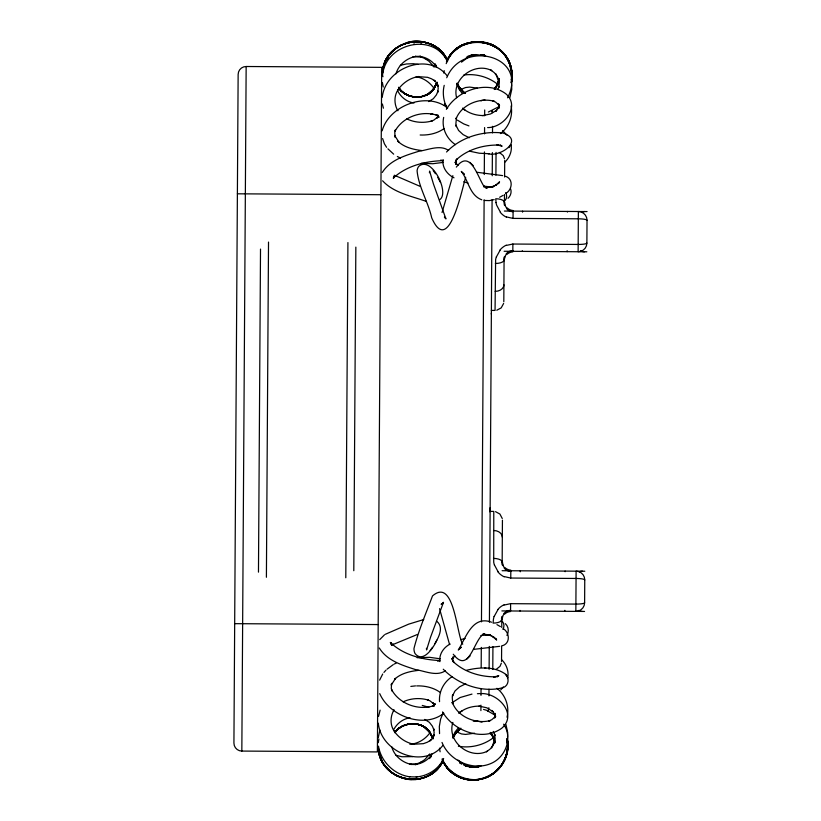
<?xml version="1.0" encoding="UTF-8"?>
<svg xmlns="http://www.w3.org/2000/svg" width="821" height="821" viewBox="0 0 821 821"><rect width="100%" height="100%" fill="white"/><g stroke="black" fill="none" stroke-linecap="round" stroke-linejoin="round"><path stroke-width="1.23" d="M491.369 314.156L491.348 313.212M241.836 751.071L246.156 66.501L381.703 67.353L377.383 751.923L241.836 751.071A7.964 7.964 0 0 1 233.923 743.067L238.141 74.413A7.964 7.964 0 0 1 246.156 66.501M258.471 572.145L260.514 249.091M266.404 577.266L268.518 242.072M345.795 577.768L347.919 242.575M353.8 570.718L355.842 247.121M480.901 710.617L480.932 705.157M480.993 695.366L481.034 689.209M481.178 667.299L481.301 647.4M481.465 621.846L484.123 199.811M484.205 187.455L484.216 186.09M484.287 174.524L484.431 151.916M484.544 133.874L484.585 127.563M484.657 115.812L484.698 109.952M488.957 695.89L488.998 689.178M489.121 669.289L489.265 646.425M489.419 622.215L492.087 199.708M492.241 175.756L492.384 152.614M492.508 132.879L492.549 126.331M492.785 669.464L492.928 646.691M494.396 565.043A22.578 20.012 34.2 0 1 493.708 562.2L493.78 511.421L490.034 511.401M496.346 256.819A22.578 20.012 -33.4 0 0 495.617 259.662L495.053 310.43L491.307 310.41M495.905 175.16L496.048 152.388M501.539 661.449L501.641 645.799M501.754 627.48L501.805 619.619A8.703 3.551 0.4 0 1 493.082 623.108L493.431 619.311A22.578 20.012 -33.4 0 1 494.078 616.468M502.431 520.186L502.165 561.995A8.703 3.551 0.4 0 0 493.493 558.393M503.807 301.779L504.073 259.97A8.703 3.551 0.4 0 1 495.35 263.469M504.484 194.485L504.443 202.346A8.703 3.551 0.4 0 0 495.761 198.744L496.058 202.551M504.597 177.028L504.699 160.516M510.559 610.968L510.611 603.671L575.901 604.092A8.703 1.406 0.4 0 0 584.614 602.737L584.757 579.924A8.703 8.703 0 0 0 576.106 571.159L575.849 611.388A8.703 8.703 0 0 0 584.614 602.737M584.757 579.924A8.703 1.406 0.4 0 0 576.065 578.456L510.765 578.046L510.816 570.749M512.827 251.329L512.879 244.032L578.169 244.442A8.703 1.406 0.4 0 0 586.882 243.088L587.025 220.274A8.703 8.703 0 0 0 578.374 211.51L578.128 251.739A8.703 8.703 0 0 0 586.882 243.088M587.025 220.274A8.703 1.406 0.4 0 0 578.333 218.807L513.043 218.396L513.084 211.1M520.021 611.029L520.032 610.424M520.268 571.785L520.278 570.811M522.289 251.38L522.3 250.774M522.546 212.136L522.546 211.161M564.869 611.317L564.869 610.342M565.115 571.703L565.115 571.088M567.137 251.667L567.137 250.692M567.383 212.054L567.393 211.449M490.147 507.655L489.737 511.781M511.668 80.992L511.709 78.693M507.542 737.258L507.706 732.609L505.941 724.512M511.688 81.105L511.791 78.631M511.699 81.289C517.805 43.698 463.578 25.903 447.106 60.538M511.411 82.695L511.709 78.919M443.124 159.561C441.79 167.34 447.291 174.534 454.013 177.818M511.462 82.069L512.017 76.558M507.029 751.677L507.686 745.642L507.265 739.352C514.562 777.22 460.16 796.514 442.96 761.252M394.172 176.915L394.347 175.756L393.782 177.911L394.655 176.412L393.238 178.126C406.364 165.832 425.452 161.111 443.053 160.649L440.651 160.228L441.493 160.485M507.522 678.587C509.246 671.752 506.639 664.476 501.61 659.673M382.463 72.7C384.187 38.792 434.258 29.525 447.732 60.857M452.874 722.418C446.532 741.702 470.012 760.195 487.51 751.123L486.443 751.779L489.973 749.193L492.918 745.714L494.847 741.763L494.416 743.097L495.186 738.879L494.57 734.333L495.084 735.585L493.205 731.408M382.463 72.084C383.458 60.282 391.453 50.05 401.808 44.734M382.617 71.458L383.653 65.865M378.255 742.687L378.912 739.105M443.74 73.028L444.192 70.616M429.434 172.708L429.599 171.096L433.457 183.996L445.926 218.909L444.387 217.113L445.68 218.027M499.055 79.288L497.598 84.337L494.55 89.181L498.029 83.249L499.127 79.268L498.142 83.167L494.591 89.191M511.319 82.572C513.946 70.996 509.03 58.825 500.8 50.635M499.158 78.754L497.434 84.891L494.386 89.479M511.257 82.931L511.729 80.448M382.617 72.597L383.725 67.014M507.019 717.215C509.677 706.696 505.531 694.884 496.89 688.316M443.668 117.382C441.39 127.789 446.634 138.882 455.419 144.64M378.245 737.884L379.866 729.982M382.648 70.627C385.86 38.402 434.75 30.408 447.548 60.569M382.268 97.258C385.326 68.112 428.069 51.241 447.158 75.83M382.637 71.037C385.295 38.423 435.017 30.141 447.424 60.662C435.13 31.013 386.547 37.776 382.832 69.764M434.176 706.132L434.678 703.997L433.981 705.608L432.215 706.378L435.366 703.884L433.981 705.608C418.648 710.976 399.18 703.987 391.545 689.486L392.007 690.984L391.268 688.388L391.638 683.37L391.186 685.104L395.568 678.382L394.49 679.336C400.935 673.312 409.936 671.311 418.453 670.367M494.56 739.937L491.656 747.972M378.532 716.394L380.123 710.144M506.875 742.923L507.429 740.747C510.087 758.204 497.136 776.666 479.526 779.386M444.212 85.353C442.262 93.071 443.658 101.373 447.045 108.495M456.928 775.794C475.964 786.775 503.201 774.921 506.721 752.806M498.901 80.345L497.895 83.978L494.806 89.15M499.127 79.144L497.7 84.214L494.889 88.904M382.719 74.27C386.157 43.072 433.755 31.968 447.445 61.667M395.968 73.849C398.462 64.818 406.857 57.952 415.99 56.392L415.282 56.403L420.578 56.341L419.767 56.351C426.52 57.357 433.19 61.185 436.403 67.363M382.145 130.806C388.969 105.529 426.982 91.234 447.671 108.003M452.853 175.653L442.047 212.526M509.903 97.514L511.76 89.438L511.668 84.789M503.632 303.442L501.19 307.896L496.797 310.215M501.354 663.163L500.01 666.324L496.079 669.474M498.901 80.499L497.68 84.214L494.324 89.427M436.762 82.972L433.396 89.356L429.783 93.04L430.317 92.691C420.742 99.967 405.297 97.822 398.585 87.673L398.637 87.765C403.604 94.959 413.025 98.274 421.491 96.693M504.227 760.246C507.204 753.616 508.681 745.981 507.029 738.808M465.702 177.264C462.172 187.835 448.851 257.168 431.702 217.801C428.162 201.833 418.577 187.085 417.089 170.758C417.325 169.075 417.807 167.289 419.079 166.078C431.897 155.795 450.103 193.335 439.594 199.729M496.428 256.84L500.194 250.056M494.16 616.479L497.926 609.695M436.885 82.757L431.928 91.1L429.024 93.645L429.537 93.276L422.415 96.447M506.937 635.423C509.112 631.667 508.661 626.618 505.336 623.673M384.054 64.808C386.732 56.126 393.372 49.014 401.469 45.052M437.059 82.603L433.478 89.581L433.94 89.079C426.202 99.043 409.535 99.69 400.905 90.567L401.274 91.018L398.883 87.888M437.141 82.244C435.181 87.929 431.004 92.845 425.606 95.554L426.13 95.287M446.193 63.648C457.81 30.89 510.159 37.725 511.699 72.936M504.607 257.024L506.495 253.997M502.339 616.663L504.227 613.646M437.049 82.367L433.539 89.048L427.074 94.815L427.618 94.487C418.146 99.69 404.774 96.806 398.688 87.785C403.48 94.969 412.932 98.192 421.265 96.745M379.62 680.137L382.709 674.02M443.227 712.741L440.6 719.155L439.327 726.503L439.553 733.615M384.382 64.89L385.665 61.893M453.007 736.519L455.08 731.973L458.149 728.165M436.803 83.239L433.457 89.335L431.158 91.921L428.644 93.943L429.147 93.553L422.517 96.57M453.284 737.094L453.028 737.658L456.671 731.973L459.421 729.294M502.544 763.674L502.801 763.12M505.243 757.865L505.49 757.321M497.731 89.417L499.189 86.308L498.655 87.549L499.332 83.013L498.614 78.785L499.024 80.119L497.146 76.148L494.242 72.628L490.742 70.001L491.8 70.678C474.949 61.647 451.488 78.683 456.62 97.72M507.573 97.791C529.206 55.571 462.644 38.874 446.727 77.759M453.315 737.186L455.203 733.563L453.069 737.71M393.649 710.709L394.07 709.857C390.232 716.148 389.934 724.389 393.885 730.711L393.536 730.197C398.185 737.515 405.851 742.943 414.461 744.349L413.805 744.237L423.379 743.662L427.402 742.205L431.056 739.947L429.855 740.901L432.493 738.141L434.135 734.733L433.662 736.314L434.145 732.527L433.539 728.566L434.032 730.085L432.369 726.175L429.404 722.357L424.734 719.422M436.628 83.691L432.975 89.735L427.936 94.292M452.864 737.987L454.824 734.19L453.151 737.432M453.469 736.806L455.101 733.707L454.752 734.21L459.698 728.945M442.488 761.436C437.152 771.545 426.356 779.037 414.841 779.498M447.394 59.984C461.371 30.018 509.923 39.839 511.832 72.946M446.45 61.442L452.34 52.554L461.197 45.884M462.757 644.208C456.476 634.859 454.434 576.978 432.503 595.933C426.017 613.225 418.525 630.559 413.979 648.487C413.938 650.232 414.256 652.048 415.077 653.598C423.246 663.748 434.042 646.825 436.782 640.195M434.812 643.777C438.609 637.507 444.079 627.408 436.926 621.415M442.529 761.467C429.239 790.171 381.796 782.136 378.532 750.651M484.821 778.164C491.451 775.64 497.423 771.34 501.344 765.377M501.056 765.911L504.515 759.733M443.648 758.491C438.794 769.123 427.669 776.184 416.144 776.953M453.664 736.263L453.356 736.796L456.148 732.465L459.452 729.243M447.394 59.912C460.94 29.884 511.021 40.137 511.678 73.12M432.072 753.729C428.788 759.877 422.066 763.612 415.303 764.536L416.114 764.546L410.808 764.423L411.516 764.443C402.403 762.771 394.101 755.802 391.72 746.73M443.319 760.379C429.711 791.085 380.657 782.177 378.348 748.957M382.309 172.42C390.057 159.941 405.543 155.374 418.813 151.29C428.193 149.976 440.035 144.373 448.584 150.469M442.437 761.57C435.14 775.845 417.16 783.532 401.951 777.826M442.581 761.601C431.518 784.024 397.58 785.358 384.105 764.659M499.23 182.252L498.326 183.719L499.558 181.913L495.207 185.464L496.879 184.551L492.426 186.983L493.975 186.141L485.981 187.937L487.007 188.112L485.457 187.588M446.378 109.337C457.543 90.207 486.945 79.791 505.808 93.779C520.883 106.545 503.694 127.768 487.612 127.594M453.254 654.234C469.448 675.047 473.676 639.015 484.195 633.627L483.159 633.791L491.132 635.69L489.603 634.828L494.016 637.322L492.354 636.388L496.664 639.99L495.453 638.163L496.336 639.641M437.942 116.408L436.772 118.275L438.034 116.736L433.878 120.092L430.881 121.364L432.226 120.861C423.893 123.355 414.626 122.647 406.785 118.871M447.004 60.467C457.636 36.647 495.525 35.324 507.245 58.907M379.713 639.621L384.423 634.879M445.3 670.788C436.68 676.771 424.898 671.024 415.539 669.587C402.321 665.338 386.896 660.577 379.302 647.995M429.855 753.904L424.673 759.682L420.475 762.432L420.957 762.257L416.216 764.043L416.822 763.817L409.587 764.218M393.957 729.212C397.251 723.178 403.234 718.744 410.079 717.77M378.204 747.715C379.497 780.843 427.885 791.731 442.714 761.436L442.355 761.939M488.033 153.701C500.41 157.365 524.362 140.175 503.201 133.074C483.076 130.457 460.663 137.24 446.542 152.008M508.928 147.677L509.718 146.569M510.262 145.779L511.083 144.609C512.314 151.146 509.502 157.806 504.751 162.291M447.784 58.927C456.825 41.984 481.127 36.391 496.808 47.331M430.204 757.629L431.548 755.761M430.132 650.56L432.493 647.348M396.194 730.721L395.835 731.213C402.988 722.819 416.596 721.474 425.535 727.734L425.021 727.355L430.225 732.958L432.749 738.346M454.865 734.077L454.495 734.569L457.112 731.121L454.865 734.077L460.509 728.514M456.332 167.115C470.3 148.262 477.822 177.572 484.041 186.388M454.536 734.733L456.661 731.942M386.527 59.892L388.056 57.901M394.809 732.732L397.241 729.633L396.871 730.074M395.26 731.983C403.285 721.054 421.789 721.218 429.886 731.983L429.424 731.47L432.924 738.5M395.353 732.075C401.838 723.383 415.405 721.177 424.488 727.016L423.934 726.698L428.921 731.316L432.503 737.412M395.127 732.188C401.469 723.681 414.472 721.351 423.626 726.503L423.082 726.164L429.486 732.014L432.903 738.736M429.383 758.614L430.933 756.757M394.952 732.373C401.561 722.983 415.816 721.3 425.145 727.457L424.642 727.047L429.404 731.727L432.667 737.863M430.03 732.681C425.34 739.177 417.94 743.877 409.823 744.267M500.738 689.917L503.376 686.879M383.941 672.409L385.973 670.131M508.025 198.333C510.529 196.034 511.924 192.114 510.59 188.861M443.853 713.233C423.862 729.151 389.287 715.963 379.723 693.601M497.372 676.35L496.787 676.966L498.778 675.734L493.585 677.058L495.576 676.812C480.264 676.997 463.824 672.06 452.761 661.162L454.034 662.578L452.135 658.729L452.628 660.761L452.853 656.985L452.381 659.099L453.336 657.262L452.073 658.832L454.957 656.01M442.93 745.396C423.533 769.739 381.006 752.344 378.307 723.157M506.105 193.253C512.448 189.405 513.464 178.814 505.479 176.279M466.677 659.201L470.125 655.938M460.037 648.333L461.299 647.143L458.272 650.016C465.887 637.938 472.27 615.011 491.522 622.205M456.743 731.614L460.889 728.186M461.505 62.15L468.955 56.649L468.329 56.895L472.291 55.469L477.001 54.679L485.632 55.807M395.784 731.152C402.29 724.122 413.384 721.669 422.148 725.672L421.635 725.405C426.992 728.186 431.107 733.143 432.995 738.859M451.837 702.848L460.14 697.522L471.983 694.094M458.795 713.316C464.44 708.287 472.188 706.019 479.669 706.122M500.389 133.587C508.763 127.368 513.135 116.233 511.103 105.991M387.06 669.177L393.197 664.671M499.26 106.514L488.341 112.036M452.063 676.709C443.771 681.994 438.671 691.795 439.553 701.647M494.047 737.176C484.226 745.088 470.792 748.424 458.385 746.248M461.217 45.75L456.024 49.157M444.028 128.62C437.162 133.505 428.49 135.373 420.167 134.993M460.017 89.869L465.548 87.539L469.633 87.088L477.391 88.134M399.201 728.073C407.134 722.531 418.546 722.326 426.294 728.33M385.265 634.325L408.653 624.155L423.759 619.547M393.28 644.105L391.555 645.132L417.468 634.448M502.514 645.696C510.529 643.264 509.656 632.652 503.355 628.732M450.154 644.033C443.781 647.287 438.783 654.245 439.953 661.623M499.64 197.276L503.129 195.347M468.052 56.3L467.498 56.598L470.813 55.448M428.49 93.974L422.517 96.529M458.877 712.525L462.295 710.842M466.277 57.388L468.514 56.31M441.072 604.215L443.248 603.189L441.944 604.092L443.504 602.316L430.594 637.065L426.581 649.924L426.438 648.303M394.121 664.097L396.266 663.091M465.815 683.739L459.637 686.797L455.029 690.943L452.33 696.177L452.812 694.71L452.258 697.624L452.802 703.761L452.34 702.417C457.564 716.877 475.944 724.461 490.332 720.52L488.823 721.043L491.728 719.74L495.71 716.292L494.386 717.841L495.474 715.779L495.012 717.739L494.878 713.285L495.361 715.255L491.892 710.452L493.052 711.674L486.802 707.805L478.971 706.081M461.535 45.617L472.27 42.097L483.518 42.158M506.393 245.397L512.879 244.032M504.125 605.046L510.611 603.671M403.101 701.852C410.993 698.168 420.26 697.583 428.562 700.18L427.228 699.666L430.204 700.98L434.319 704.387L433.088 702.827L434.227 704.716M428.644 101.578L433.344 98.694L436.351 94.928L438.065 91.028L437.552 92.547L438.209 88.586L437.778 84.799L438.229 86.379L436.628 82.952L434.022 80.16L435.212 81.135L431.589 78.837L427.587 77.318L418.022 76.63L418.679 76.517C410.048 77.821 402.321 83.147 397.569 90.413L397.928 89.9C393.895 96.17 394.09 104.411 397.857 110.753L397.436 109.901M402.372 44.55C418.402 36.227 438.999 44.139 447.137 59.789L442.847 53.509M430.738 114.417L432.688 113.791M460.807 639.651L465.138 638.451M438.332 660.679L437.49 660.926L439.892 660.536C422.302 659.848 403.275 654.891 390.314 642.433L391.699 644.167L390.847 642.648L391.381 644.813L391.227 643.654M473.799 54.72L470.125 55.612L475.78 54.535M469.633 55.766L474.559 54.607M466.451 670.305C478.653 667.299 492.898 666.221 504.012 673.138C509.554 676.186 509.523 685.135 503.406 687.557C482.574 693.324 458.026 684.478 443.268 669.218M481.147 765.901L472.506 766.927L467.806 766.075L463.865 764.608L464.481 764.854L457.944 760.051M400.309 65.331L406.323 63.976L413.353 63.699L418.3 64.397M406.662 42.795C422.374 37.376 440.692 45.894 447.466 60.857M484.934 99.823L480.798 100.685L481.352 100.614M474.569 733.215L465.548 734.426L461.464 733.923L455.963 731.532M479.248 779.406C497.885 777.159 510.631 757.034 507.111 739.105M494.191 199.626L489.378 200.601L484.246 200.457M478.746 766.547L469.212 766.917L473.029 767.225L479.269 766.496L475.092 767.173L466.379 766.055M443.422 162.384L432.739 163.728L421.286 163.276M423.184 96.221C414.523 98.51 404.209 95.913 399.027 88.247L399.396 88.719M473.491 649.39L499.691 646.322M479.29 766.578L472.527 767.225L468.791 766.732M421.409 96.58C413.661 98.089 404.999 95.616 399.889 89.427L400.238 89.92L398.503 87.252M471.921 55.058L475.359 54.586M412.696 756.623L401.951 756.746L395.948 755.31M463.824 75.039C475.893 73.336 488.762 76.948 498.173 84.696M410.839 686.407L415.488 685.894M480.87 635.546L489.973 634.684L485.396 635.074M412.912 56.68L421.286 57.09L420.691 56.854L425.401 58.702L424.919 58.517L429.075 61.318L434.186 67.168M417.089 657.713L429.629 657.323L440.282 658.811M472.865 767.225L478.746 766.506L469.715 766.824M478.212 779.622C464.183 781.52 448.995 774.439 442.96 761.324M477.401 693.694L479.556 693.601M473.276 721.197L477.432 721.054L476.878 720.971L482.03 722.121M478.469 779.632C464.542 781.459 449.508 774.716 443.227 761.816M478.828 779.427C463.968 781.11 447.773 772.972 442.242 758.696M411.506 779.54C395.229 779.119 379.99 765.788 378.358 749.378M413.743 44.026L414.451 44.016M420.773 43.944L421.584 43.934M484.78 668.058L485.858 668.058M444.069 105.386L446.542 105.396M237.392 193.807L380.893 194.721M504.381 211.048L587.077 211.572M504.125 251.267L586.82 251.79M502.113 570.698L584.809 571.221M501.857 610.916L584.552 611.44M234.673 623.662L378.183 624.565M489.1 153.712L479.31 153.229L469.725 151.218M416.688 685.904C425.021 685.627 433.662 687.598 440.467 692.575M378.481 746.145C380.985 761.683 394.234 774.706 409.823 776.799M513.043 218.396L506.578 216.949M510.765 578.046L504.299 576.599M409.115 776.779L416.955 776.974M488.228 186.685L492.805 187.126L483.702 186.162M502.668 175.612L476.498 172.215M480.254 693.653C497.352 691.939 518.205 714.116 501.805 728.196C482.769 741.938 453.5 731.152 442.57 711.889M416.093 76.835C423.441 77.738 429.855 82.469 434.104 88.381M421.737 150.551C413.23 149.494 404.25 147.38 397.887 141.274L398.955 142.249L394.655 135.465L395.086 137.199L394.778 132.191L395.558 129.595L395.065 131.093C402.875 116.705 422.415 109.942 437.655 115.515L439.071 117.249L435.951 114.714L437.655 115.515L438.383 117.126L437.911 114.991L437.962 116.767M422.261 705.444L428.942 707.261M481.547 54.699L483.785 55.11M480.624 54.658L484.729 55.428M480.932 54.638L484.39 55.387M481.383 54.648L484.954 55.479M481.137 54.648L485.314 55.654M481.322 54.709L485.16 55.654M413.958 103.046C407.124 101.989 401.202 97.473 397.99 91.398M462.48 778.041C486.278 787.452 512.694 763.489 507.091 738.941M426.407 201.432C411.537 196.127 393.567 192.822 382.607 180.805M465.64 765.911L468.083 766.537M465.651 765.849L467.744 766.434M468.011 183.052L463.691 181.8M483.548 709.426L486.607 710.309L495.412 715.368M495.525 511.668L499.886 514.028L502.267 518.513M464.132 765.285L467.426 766.475M420.301 186.449L394.316 175.222M468.955 125.911L463.762 123.92L457.348 120.112M456.086 775.301C480.193 790.89 513.556 766.506 507.214 738.869M469.263 137.774L463.126 134.634L458.57 130.436L455.932 125.172L456.404 126.65L455.881 123.714L456.507 117.598L456.024 118.932C461.433 104.534 479.905 97.186 494.242 101.301L492.733 100.757L495.627 102.102L499.568 105.601L498.265 104.031L499.322 106.114L498.891 104.144L498.696 108.598L499.209 106.638L495.679 111.389L496.849 110.188L490.548 113.975L482.697 115.607L483.395 115.566C475.913 115.576 468.196 113.216 462.613 108.115M481.763 199.79C469.52 195.306 468.504 180.374 461.289 171.404L464.286 174.309L463.034 173.108M461.258 777.733L454.085 774.254L450.821 771.791M489.46 43.595C502.113 48.131 510.754 60.631 511.791 73.849M397.333 156.503L400.525 158.063M462.685 108.906L464.953 110.055M499.342 152.419L503.232 155.621L504.546 158.802M496.941 624.627L500.4 626.597M397.2 775.927C386.907 770.478 379.035 760.143 378.194 748.321M459.729 762.76L461.659 763.982L459.688 762.719M456.589 775.527L447.825 768.743L442.037 759.784M443.176 761.672L447.353 768.117L451.991 772.53M451.458 772.181L456.609 775.65M464.891 93.266L458.58 86.8L461.156 90.289L457.43 84.173M463.28 91.983L465.23 93.44L460.212 88.925L457.174 83.126M458.056 165.36L455.214 162.517L456.445 164.097L455.522 162.24L455.963 164.364L455.788 160.577L455.265 162.609L457.215 158.781L455.932 160.187C467.118 149.422 483.62 144.701 498.942 145.071L496.941 144.814L502.124 146.2L500.143 144.937L500.718 145.563M464.522 92.937L458.96 87.293L459.288 87.816L456.999 83.373L458.908 87.19M393.67 154.163L387.923 148.837M463.721 92.496L458.836 87.17L459.175 87.683L457.584 84.553M502.668 130.56L506.855 135.106M473.214 165.626L469.807 162.322M463.444 92.147L458.631 86.646M425.771 727.97L429.332 731.706L432.626 738.13M506.783 208.349L504.936 205.301M504.515 567.988L502.668 564.951M462.151 93.255L459.144 89.417L457.123 84.84M500.441 212.218L496.756 205.383A22.578 20.012 34.2 0 1 495.987 202.551M498.162 571.868L494.478 565.033M490.742 732.691L491.974 734.292M460.725 89.438L457.153 83.701L457.41 84.265M447.897 768.897L443.34 762.309M433.17 170.501L435.489 173.744M490.465 732.619L493.893 738.623L494.94 742.625L493.472 737.535L490.496 732.64L493.996 738.705L494.909 742.605M507.727 677.428L505.603 674.339M386.578 147.308L384.433 143.86L382.596 138.554M490.814 732.937L493.575 737.648L494.94 742.748M435.027 64.059L436.444 66.583M505.531 56.064L505.818 56.587M508.64 61.76L508.928 62.283M435.099 64.038L436.208 66.101M437.757 177.336L440.518 182.519M435.52 64.849L436.598 66.922M442.006 742.43C449.58 761.488 474.836 772.263 493.298 762.37C506.424 755.238 512.499 736.93 503.612 724.204M492.426 735.185L494.735 741.548M444.51 103.549L445.475 105.581M495.915 73.869L498.716 81.946M509.625 64.161L511.678 73.993M506.998 58.312L509.872 64.695M380.02 755.546L382.104 760.574M439.553 608.659L449.559 644.506M381.365 760.123L378.358 749.789M494.724 741.384L493.554 737.658L490.26 732.404L493.318 736.971L494.776 742.102M492.508 112.179L492.077 110.671L492.446 112.662M382.299 74.342L382.976 76.712M511.062 79.114L511.586 81.3M382.401 104.021L383.407 108.198M382.391 82.531L383.253 87.057M378.358 747.818L379.6 754.54M439.471 748.157L440.107 751.779M505.654 192.668A6.373 5.316 63.7 0 1 503.848 201.227M501.2 620.727A6.373 5.316 -63 0 1 502.893 629.307M488.844 707.753A7.964 7.964 0 0 1 487.561 711.386M584.542 251.78A8.703 8.703 0 0 1 580.55 250.785M581.586 212.146A8.703 8.703 0 0 1 584.788 211.551M579.318 571.796A8.703 8.703 0 0 1 582.52 571.2M582.263 611.429A8.703 8.703 0 0 1 578.282 610.424M510.816 570.185A8.169 6.732 15.2 0 1 504.997 567.639M510.816 571.334A8.169 7.953 -2.2 0 1 504.268 568.173M493.667 530.489A8.703 6.609 0.4 0 1 502.329 537.16M503.109 564.971A11.371 7.42 39.2 0 1 502.473 562.098M502.216 564.93A11.361 7.994 31.2 0 1 501.918 561.913M504.71 614.016A8.169 6.732 -14.6 0 1 510.549 611.532M503.981 613.472A8.169 7.953 3 0 1 510.57 610.393M502.113 619.516A11.361 7.41 -38.5 0 1 502.78 616.653M501.559 619.701A11.35 7.994 -30.4 0 1 501.888 616.684M504.186 576.824A17.2 16.728 7 0 1 498.029 571.97M497.783 609.593A17.2 16.728 -6.3 0 1 504.012 604.81M506.978 254.366A8.169 6.732 -14.5 0 1 512.827 251.883M506.249 253.822A8.169 7.953 3 0 1 512.838 250.744M503.92 284.805A8.703 6.609 0.4 0 1 495.176 291.363M504.073 259.97A8.713 3.551 0.4 0 1 503.735 260.945M504.381 259.867A11.371 7.42 -38.5 0 1 505.048 257.004M503.827 260.052A11.361 7.994 -30.4 0 1 504.156 257.035M513.084 210.545A8.169 6.732 15.3 0 1 507.265 207.99M513.084 211.685A8.169 7.953 -2.2 0 1 506.536 208.524M505.377 205.322A11.361 7.41 39.2 0 1 504.751 202.448M504.484 205.281A11.35 7.994 31.2 0 1 504.186 202.264M500.061 249.943A17.2 16.728 -6.3 0 1 506.28 245.161M506.465 217.185A17.2 16.728 7 0 1 500.297 212.321M492.333 111.482L492.077 110.732L492.508 112.19L492.333 111.482"/></g></svg>
